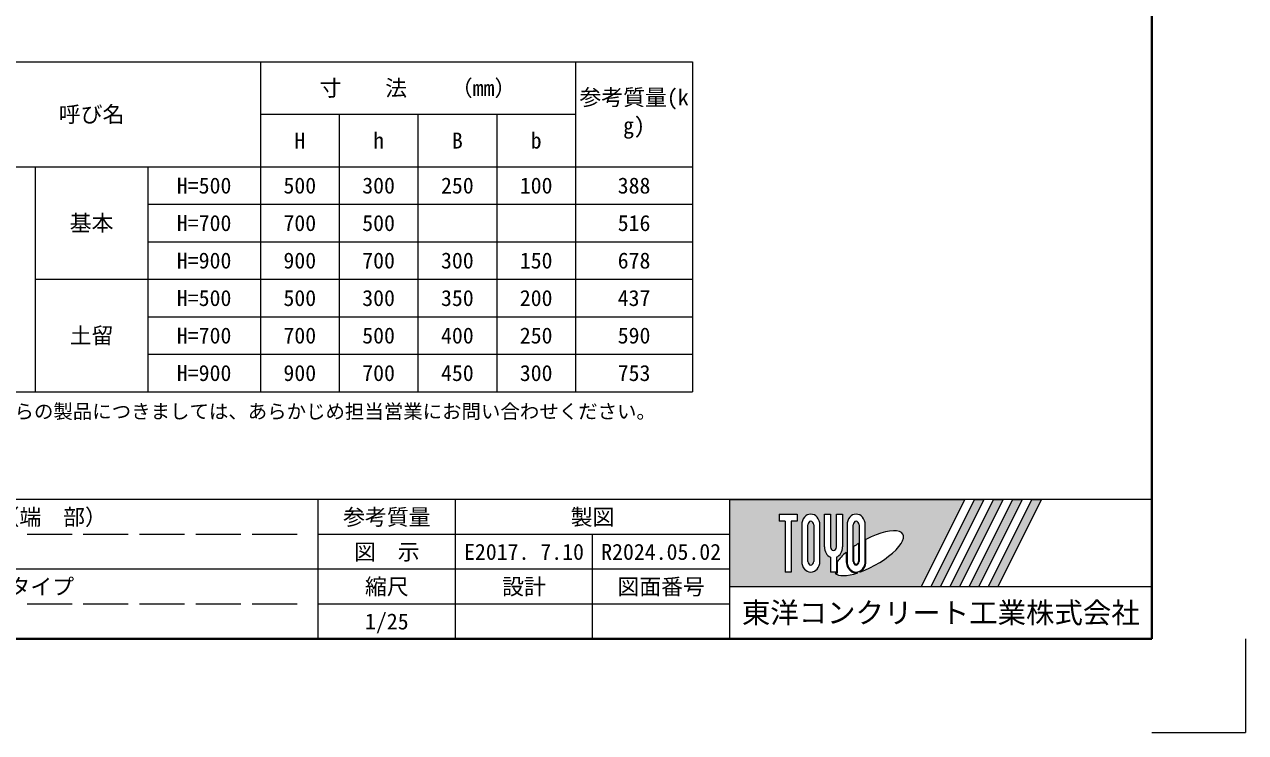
# Model space of a CAD drawing. Units: millimetres at full size; details may follow other scales. Extents: x 199178 to 219083, y 873019 to 880494.
# Drawn here: x 208501 to 211756, y 873019 to 874908 of the extents above; entities that cross this region are included whole.
import ezdxf
from ezdxf.enums import TextEntityAlignment as Align

# ---------------------------------------------------------------- set-up
doc = ezdxf.new("R2010")
doc.units = ezdxf.units.MM
doc.header["$LTSCALE"] = 20
doc.linetypes.add('DASHED', pattern=[7.5, 6, -1.5])
for name, color, linetype, lineweight in [('Defpoints_3', 7, 'Continuous', 13), ('図枠', 7, 'Continuous', 5), ('寸法表', 30, 'Continuous', 20), ('補助線', 8, 'Continuous', 13)]:
    doc.layers.add(name, color=color, linetype=linetype, lineweight=lineweight)
doc.layers.add('文字', color=7, linetype='Continuous')
doc.styles.add('ＭＳ ゴシック', font='')
doc.styles.get('ＭＳ ゴシック').set_extended_font_data('MS Gothic')

msp = doc.modelspace()

# ---------------------------------------------------------------- hatches: boundary and pattern name
at = {"layer": '図枠'}
h = msp.add_hatch(color=256, dxfattribs=at)
h.paths.add_polyline_path([(210380.78, 873640.57), (210380.78, 873408.54), (210891.25, 873408.54), (211007.27, 873640.57)])
edge = h.paths.add_edge_path(flags=16)
edge.add_ellipse((210751.41, 873497.74), major_axis=(90.90955, 50.88565), ratio=0.34714733393616914, start_angle=-144.3112161299195, end_angle=72.18990329235578, ccw=False)
edge.add_ellipse((210717.75, 873475.77), major_axis=(-0, 30.9375), ratio=0.8463541656565656, start_angle=-160.70345630692603, end_angle=-90.00000000005443)
edge.add_line((210743.93, 873475.77), (210743.93, 873534.74))
edge = h.paths.add_edge_path(flags=16)
edge.add_ellipse((210717.75, 873573.34), major_axis=(-0, 28.55769), ratio=0.8463541801627387, start_angle=-90, end_angle=90, ccw=False)
edge.add_line((210741.92, 873573.34), (210741.92, 873475.77))
edge.add_ellipse((210717.75, 873475.77), major_axis=(-0, 28.55769), ratio=0.8463541801627387, start_angle=90, end_angle=-90, ccw=False)
edge.add_line((210693.58, 873475.77), (210693.58, 873573.34))
edge = h.paths.add_edge_path(flags=16)
edge.add_line((210725.81, 873573.34), (210725.81, 873475.77))
edge.add_ellipse((210717.75, 873475.77), major_axis=(-0, 9.51923), ratio=0.846354185542929, start_angle=90, end_angle=-90, ccw=False)
edge.add_line((210709.69, 873475.77), (210709.69, 873573.34))
edge.add_ellipse((210717.75, 873573.34), major_axis=(-0, 9.51923), ratio=0.846354185542929, start_angle=-90.00000000017508, end_angle=89.9999999998247, ccw=False)
edge = h.paths.add_edge_path(flags=16)
edge.add_line((210723.79, 873523.47), (210723.79, 873475.77))
edge.add_ellipse((210717.75, 873475.77), major_axis=(0, 7.13942), ratio=0.8463541101290679, start_angle=90.00000000023351, end_angle=-89.99999999976615, ccw=False)
edge.add_line((210711.71, 873475.77), (210711.71, 873515.66))
edge.add_ellipse((210751.41, 873497.74), major_axis=(90.90955, 50.88565), ratio=0.3471473339361691, start_angle=107.79174178807435, end_angle=126.47131883497073, ccw=False)
edge = h.paths.add_edge_path(flags=16)
edge.add_line((210681.49, 873601.9), (210681.49, 873514.44))
edge.add_ellipse((210657.32, 873514.44), major_axis=(0, 28.55769), ratio=0.8463541801627387, start_angle=-163.34116624077012, end_angle=-89.99999999994213, ccw=False)
edge.add_line((210665.38, 873487.52), (210665.38, 873447.21))
edge.add_line((210665.38, 873447.21), (210649.27, 873447.21))
edge.add_line((210649.27, 873447.21), (210649.27, 873487.52))
edge.add_ellipse((210657.32, 873514.44), major_axis=(-0, 28.55769), ratio=0.8463541801627387, start_angle=89.99999999994168, end_angle=163.34116624077012, ccw=False)
edge.add_line((210633.15, 873514.44), (210633.15, 873601.9))
edge.add_line((210633.15, 873601.9), (210649.27, 873601.9))
edge.add_line((210649.27, 873601.9), (210649.27, 873514.44))
edge.add_ellipse((210657.32, 873514.44), major_axis=(-0, 9.51923), ratio=0.846354185542929, start_angle=89.99999999999999, end_angle=-90.00000000000001)
edge.add_line((210665.38, 873514.44), (210665.38, 873601.9))
edge.add_line((210665.38, 873601.9), (210681.49, 873601.9))
edge = h.paths.add_edge_path(flags=16)
edge.add_line((210691.57, 873500.4), (210691.57, 873475.77))
edge.add_ellipse((210717.75, 873475.77), major_axis=(-0, 30.9375), ratio=0.8463541656565656, start_angle=89.99999999999999, end_angle=-171.5442700614143)
edge.add_ellipse((210751.41, 873497.74), major_axis=(90.90955, 50.88565), ratio=0.34714733393616914, start_angle=-178.64953573064577, end_angle=-148.29244224358382, ccw=False)
edge.add_line((210661.91, 873444.83), (210667.4, 873444.83))
edge.add_line((210667.4, 873444.83), (210667.4, 873475))
edge.add_ellipse((210751.41, 873497.74), major_axis=(90.90955, 50.88565), ratio=0.3471473339361692, start_angle=148.2191205847224, end_angle=165.90812176301796, ccw=False)
edge = h.paths.add_edge_path(flags=16)
edge.add_ellipse((210596.9, 873573.34), major_axis=(-0, 28.55769), ratio=0.8463541801627387, start_angle=-90, end_angle=90, ccw=False)
edge.add_line((210621.07, 873573.34), (210621.07, 873475.77))
edge.add_ellipse((210596.9, 873475.77), major_axis=(-0, 28.55769), ratio=0.8463541801627387, start_angle=90, end_angle=-90, ccw=False)
edge.add_line((210572.73, 873475.77), (210572.73, 873573.34))
edge = h.paths.add_edge_path(flags=16)
edge.add_line((210604.96, 873573.34), (210604.96, 873475.77))
edge.add_ellipse((210596.9, 873475.77), major_axis=(-0, 9.51923), ratio=0.846354185542929, start_angle=90, end_angle=-90, ccw=False)
edge.add_line((210588.84, 873475.77), (210588.84, 873573.34))
edge.add_ellipse((210596.9, 873573.34), major_axis=(-0, 9.51923), ratio=0.846354185542929, start_angle=-90.00000000017508, end_angle=89.9999999998247, ccw=False)
h.paths.add_polyline_path([(210560.64, 873601.9), (210560.64, 873582.86), (210544.53, 873582.86), (210544.53, 873447.21), (210528.42, 873447.21), (210528.42, 873582.86), (210512.3, 873582.86), (210512.3, 873601.9)], flags=16)
for points in [[(210916.78, 873408.54), (210942.3, 873408.54), (211058.32, 873640.57), (211032.79, 873640.57)], [(211109.36, 873640.57), (211083.84, 873640.57), (210967.82, 873408.54), (210993.35, 873408.54)], [(211160.41, 873640.57), (211134.89, 873640.57), (211018.87, 873408.54), (211044.39, 873408.54)], [(211211.46, 873640.57), (211185.93, 873640.57), (211069.92, 873408.54), (211095.44, 873408.54)]]:
    msp.add_hatch(color=256, dxfattribs=at).paths.add_polyline_path(points)

# ---------------------------------------------------------------- linework, layer by layer
at = {"layer": 'Defpoints_3', "color": 8, "lineweight": 0}
msp.add_line((209549.78, 874428.35), (209969.78, 874428.35), dxfattribs=at)
at = {"layer": 'Defpoints_3'}
for p in [(211755.78, 873269.32), (211505.78, 873019.32)]:
    msp.add_line(p, (211755.78, 873019.32), dxfattribs=at)
at = {"layer": '図枠', "lineweight": 40}
for p in [(211505.78, 880194.32), (207005.78, 873269.32)]:
    msp.add_line(p, (211505.78, 873269.32), dxfattribs=at)
at = {"layer": '図枠', "lineweight": 13}
for p, q in [((211505.78, 873640.57), (207005.78, 873640.57)), ((209283.91, 873269.32), (209283.91, 873640.57)), ((209649.53, 873269.32), (209649.53, 873640.57)), ((210380.78, 873269.32), (210380.78, 873640.57)), ((210380.78, 873547.76), (209283.91, 873547.76)), ((210015.16, 873269.32), (210015.16, 873547.76)), ((210380.78, 873454.94), (207005.78, 873454.94)), ((210380.78, 873362.13), (209283.91, 873362.13))]:
    msp.add_line(p, q, dxfattribs=at)
at = {"layer": '図枠'}
for p, q in [((210380.78, 873640.57), (211007.27, 873640.57)), ((211007.27, 873640.57), (210891.25, 873408.54)), ((211032.79, 873640.57), (210916.78, 873408.54)), ((211058.32, 873640.57), (210942.3, 873408.54)), ((211083.84, 873640.57), (210967.82, 873408.54)), ((211109.36, 873640.57), (210993.35, 873408.54)), ((211134.89, 873640.57), (211018.87, 873408.54)), ((211032.79, 873640.57), (211058.32, 873640.57)), ((211160.41, 873640.57), (211044.39, 873408.54)), ((211185.93, 873640.57), (211069.92, 873408.54)), ((211083.84, 873640.57), (211109.36, 873640.57)), ((211211.46, 873640.57), (211095.44, 873408.54)), ((211134.89, 873640.57), (211160.41, 873640.57)), ((211185.93, 873640.57), (211211.46, 873640.57)), ((210512.3, 873601.9), (210512.3, 873582.86)), ((210512.3, 873601.9), (210560.64, 873601.9)), ((210528.42, 873582.86), (210512.3, 873582.86)), ((210528.42, 873582.86), (210528.42, 873447.21)), ((210544.53, 873582.86), (210544.53, 873447.21)), ((210560.64, 873582.86), (210544.53, 873582.86)), ((210560.64, 873601.9), (210560.64, 873582.86)), ((210633.15, 873601.9), (210649.27, 873601.9)), ((210633.15, 873514.44), (210633.15, 873601.9)), ((210649.27, 873601.9), (210649.27, 873514.44)), ((210665.38, 873601.9), (210681.49, 873601.9)), ((210665.38, 873514.44), (210665.38, 873601.9)), ((210681.49, 873601.9), (210681.49, 873514.44)), ((210572.73, 873573.34), (210572.73, 873475.77)), ((210588.84, 873475.77), (210588.84, 873573.34)), ((210604.96, 873573.34), (210604.96, 873475.77)), ((210621.07, 873475.77), (210621.07, 873573.34)), ((210693.58, 873573.34), (210693.58, 873475.77)), ((210709.69, 873475.77), (210709.69, 873573.34)), ((210725.81, 873573.34), (210725.81, 873475.77)), ((210741.92, 873475.77), (210741.92, 873573.34)), ((210711.71, 873475.77), (210711.71, 873515.66)), ((210723.79, 873523.47), (210723.79, 873475.77)), ((210743.93, 873475.77), (210743.93, 873534.74)), ((210649.27, 873487.52), (210649.27, 873447.21)), ((210665.38, 873487.52), (210665.38, 873447.21)), ((210691.57, 873500.4), (210691.57, 873475.77)), ((210544.53, 873447.21), (210528.42, 873447.21)), ((210665.38, 873447.21), (210649.27, 873447.21)), ((210667.4, 873475), (210667.4, 873444.83)), ((210661.91, 873444.83), (210667.4, 873444.83)), ((210380.78, 873408.54), (210891.25, 873408.54)), ((210916.78, 873408.54), (210942.3, 873408.54)), ((210967.82, 873408.54), (210993.35, 873408.54)), ((211018.87, 873408.54), (211044.39, 873408.54)), ((211069.92, 873408.54), (211095.44, 873408.54))]:
    msp.add_line(p, q, dxfattribs=at)
at = {"layer": '図枠', "linetype": 'DASHED', "lineweight": 9}
for p, q in [((209227.66, 873547.76), (207455.78, 873547.76)), ((209227.66, 873362.13), (207455.78, 873362.13))]:
    msp.add_line(p, q, dxfattribs=at)
at = {"layer": '図枠'}
for centre, major_axis, ratio, start_param, end_param in [((210596.9, 873573.34), (-0, 28.55769), 0.846354, 4.71238898038469, 7.853981633974483), ((210596.9, 873573.34), (-0, 9.51923), 0.846354, 4.712388980382104, 7.853981633971893), ((210717.75, 873573.34), (-0, 28.55769), 0.846354, 4.71238898038469, 7.853981633974483), ((210717.75, 873573.34), (-0, 9.51923), 0.846354, 4.712388980382104, 7.853981633971893), ((210751.41, 873497.74), (90.90955, 50.88565), 0.347147, 4.262185332381624, 7.742916281338498), ((210657.32, 873514.44), (-0, 28.55769), 0.846354, 1.570796326794035, 2.801755744135457), ((210657.32, 873514.44), (-0, 9.51923), 0.846354, 1.5707963267948963, 4.71238898038469), ((210657.32, 873514.44), (0, 28.55769), 0.846354, 3.4814295630441303, 4.712388980385545), ((210751.41, 873497.74), (90.90955, 50.88565), 0.347147, 1.6817405097976112, 1.8219833196622839), ((210751.41, 873497.74), (90.90955, 50.88565), 0.347147, 2.0815196641231997, 2.5155126073175644), ((210596.9, 873475.77), (-0, 28.55769), 0.846354, 1.5707963267948963, 4.71238898038469), ((210596.9, 873475.77), (-0, 9.51923), 0.846354, 1.5707963267948963, 4.71238898038469), ((210717.75, 873475.77), (-0, 30.9375), 0.846354, 1.5707963267948963, 3.3154678663293167), ((210717.75, 873475.77), (-0, 28.55769), 0.846354, 1.5707963267948963, 4.71238898038469), ((210717.75, 873475.77), (-0, 9.51923), 0.846354, 1.5707963267948963, 4.71238898038469), ((210717.75, 873475.77), (0, 7.13942), 0.846354, 1.5707963267983465, 4.712388980388145), ((210717.75, 873475.77), (-0, 30.9375), 0.846354, 3.533843800014311, 4.712388980383886), ((210751.41, 873497.74), (90.90955, 50.88565), 0.347147, 3.209397509059051, 4.2004450632851835)]:
    msp.add_ellipse(centre, major_axis=major_axis, ratio=ratio, start_param=start_param, end_param=end_param, dxfattribs=at)
at = {"layer": '寸法表'}
for p, q in [((208229.78, 874808.35), (210281.78, 874808.35)), ((209129.78, 874808.35), (209129.78, 873928.35)), ((209969.78, 874808.35), (209969.78, 873928.35)), ((210281.78, 874808.35), (210281.78, 873928.35)), ((209129.78, 874668.35), (209969.78, 874668.35)), ((209339.78, 874668.35), (209339.78, 873928.35)), ((209549.78, 874668.35), (209549.78, 873928.35)), ((209759.78, 874668.35), (209759.78, 873928.35)), ((208229.78, 874528.35), (210281.78, 874528.35)), ((208529.78, 874528.35), (208529.78, 873928.35)), ((208829.78, 874528.35), (208829.78, 873928.35)), ((208829.78, 874428.35), (209549.78, 874428.35)), ((209969.78, 874428.35), (210281.78, 874428.35)), ((208829.78, 874328.35), (210281.78, 874328.35)), ((208529.78, 874228.35), (210281.78, 874228.35)), ((208829.78, 874128.35), (210281.78, 874128.35)), ((208829.78, 874028.35), (210281.78, 874028.35)), ((208229.78, 873928.35), (210281.78, 873928.35))]:
    msp.add_line(p, q, dxfattribs=at)
at = {"layer": '補助線'}
msp.add_line((210380.78, 873408.54), (211505.78, 873408.54), dxfattribs=at)

# ---------------------------------------------------------------- texts
at = {"layer": '図枠', "style": 'ＭＳ ゴシック'}
for s, height, p in [('ボーダーウォール（端\u3000部）', 42.72, (208341.72, 873594.16)), ('参考質量', 42.72, (209466.72, 873594.16)), ('製図', 42.72, (210015.16, 873594.16)), ('図\u3000示', 42.72, (209466.72, 873501.35)), ('E2017. 7.10', 42.72, (209832.35, 873501.35)), ('R2024.05.02', 42.72, (210197.97, 873501.35)), ('基本タイプ・土留タイプ\u3000', 42.72, (208341.72, 873408.54)), ('縮尺', 42.72, (209466.72, 873408.54)), ('設計', 42.72, (209832.35, 873408.54)), ('図面番号', 42.72, (210197.97, 873408.54)), ('東洋コンクリート工業株式会社', 55.54, (210943.28, 873338.93)), ('1/25', 42.72, (209466.72, 873315.73))]:
    msp.add_text(s, height=height, dxfattribs=at).set_placement(p, align=Align.MIDDLE_CENTER)
at = {"layer": '寸法表', "style": 'ＭＳ ゴシック'}
for s, p in [('寸\u3000\u3000法\u3000\u3000（mm）', (209549.78, 874738.35)), ('呼び名', (208679.78, 874668.35)), ('H', (209234.78, 874598.35)), ('h', (209444.78, 874598.35)), ('B', (209654.78, 874598.35)), ('b', (209864.78, 874598.35)), ('H=500', (208979.78, 874478.35)), ('500', (209234.78, 874478.35)), ('300', (209444.78, 874478.35)), ('250', (209654.78, 874478.35)), ('100', (209864.78, 874478.35)), ('388', (210125.78, 874478.35)), ('基本', (208679.78, 874378.35)), ('H=700', (208979.78, 874378.35)), ('700', (209234.78, 874378.35)), ('500', (209444.78, 874378.35)), ('516', (210125.78, 874378.35)), ('H=900', (208979.78, 874278.35)), ('900', (209234.78, 874278.35)), ('700', (209444.78, 874278.35)), ('300', (209654.78, 874278.35)), ('150', (209864.78, 874278.35)), ('678', (210125.78, 874278.35)), ('H=500', (208979.78, 874178.35)), ('500', (209234.78, 874178.35)), ('300', (209444.78, 874178.35)), ('350', (209654.78, 874178.35)), ('200', (209864.78, 874178.35)), ('437', (210125.78, 874178.35)), ('土留', (208679.78, 874078.35)), ('H=700', (208979.78, 874078.35)), ('700', (209234.78, 874078.35)), ('500', (209444.78, 874078.35)), ('400', (209654.78, 874078.35)), ('250', (209864.78, 874078.35)), ('590', (210125.78, 874078.35)), ('H=900', (208979.78, 873978.35)), ('900', (209234.78, 873978.35)), ('700', (209444.78, 873978.35)), ('450', (209654.78, 873978.35)), ('300', (209864.78, 873978.35)), ('753', (210125.78, 873978.35))]:
    msp.add_text(s, height=42.72, dxfattribs=at).set_placement(p, align=Align.MIDDLE_CENTER)
for s, p in [('参考質量(k', (209980.1, 874734.99)), ('g)', (210096.65, 874659.99))]:
    msp.add_text(s, height=42.72, dxfattribs=at).set_placement(p, align=Align.TOP_LEFT)
at = {"layer": '文字', "style": 'ＭＳ ゴシック'}
msp.add_text('（注）こちらの製品につきましては、あらかじめ担当営業にお問い合わせください。', height=37.98, dxfattribs=at).set_placement((209199.69, 873875.87), align=Align.MIDDLE_CENTER)

doc.saveas('drawing.dxf')
